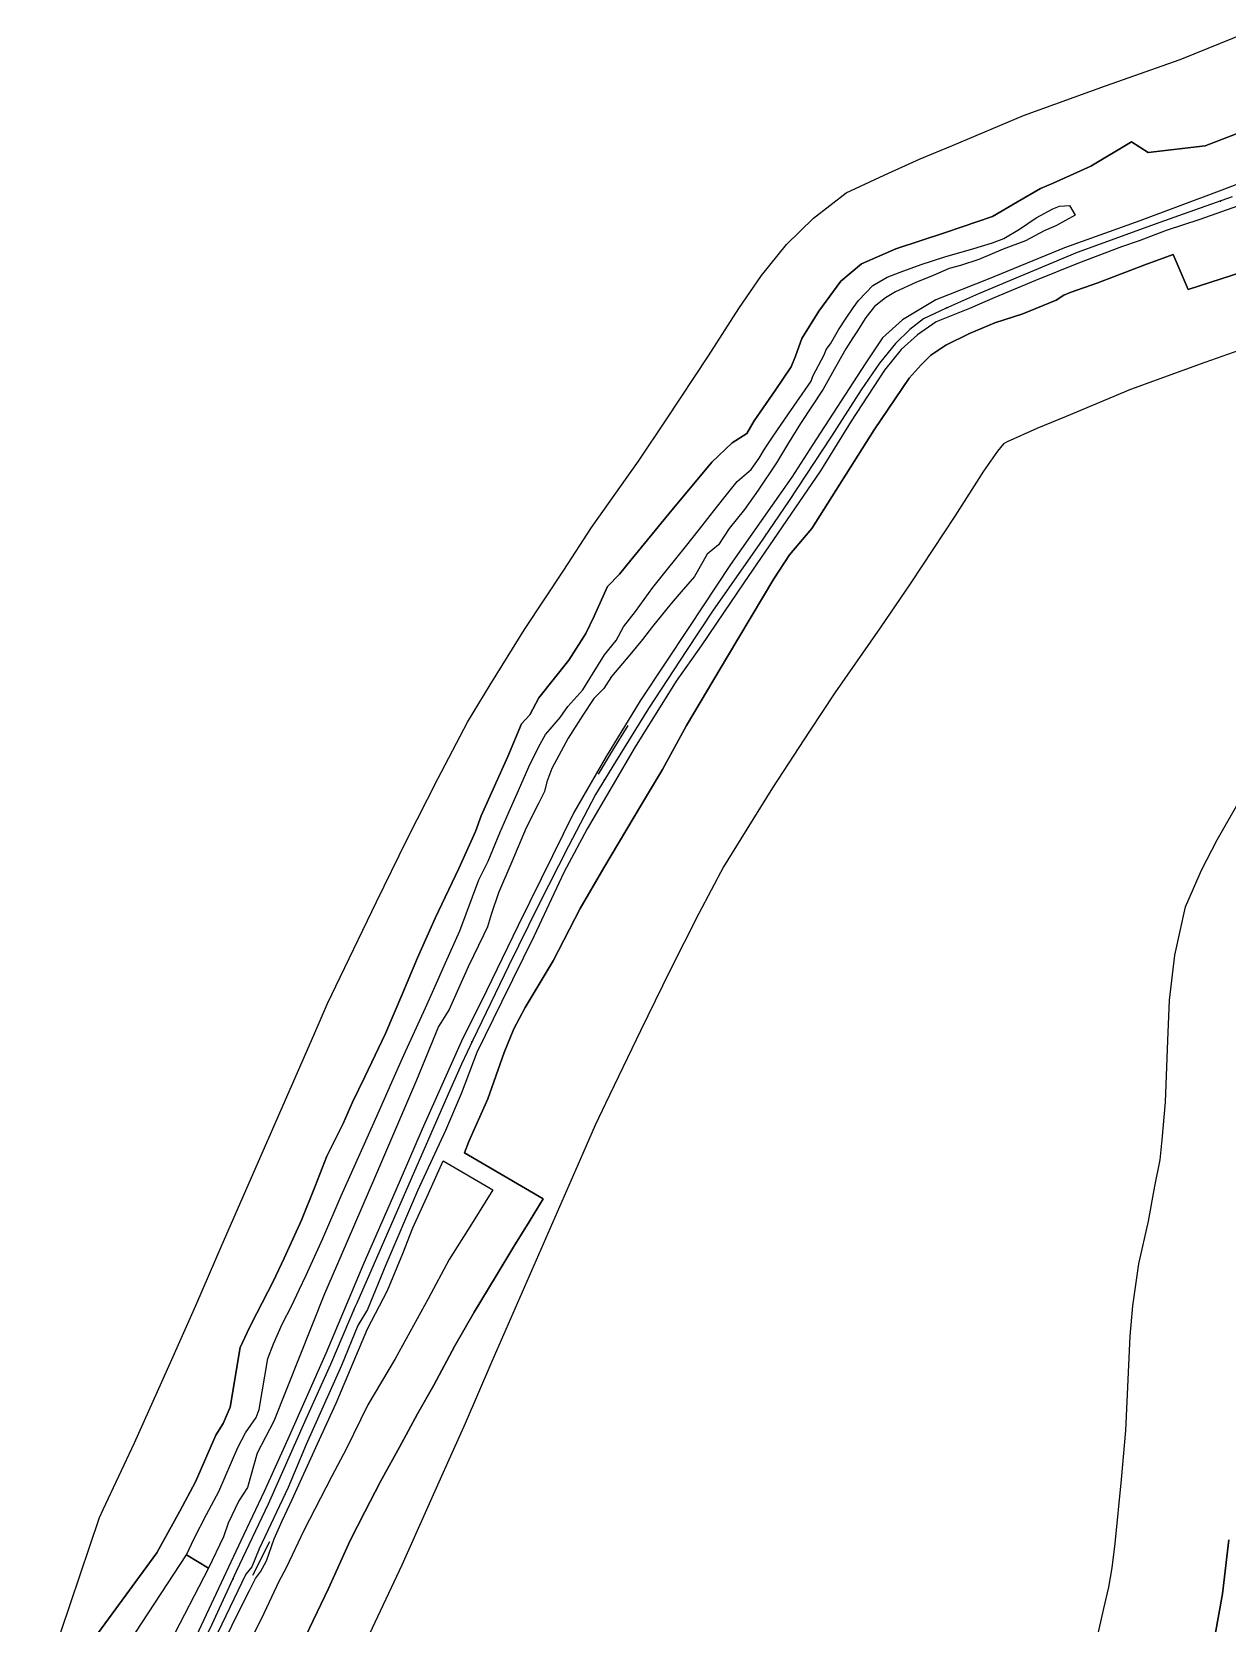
# Model space of a CAD drawing. Header units: inches. Extents: x 91426 to 118597, y 433843 to 446922.
# Drawn here: x 102037 to 102444, y 438568 to 439110 of the extents above; entities that cross this region are included whole.
import ezdxf

# ---------------------------------------------------------------- set-up
doc = ezdxf.new("R2010")
doc.units = ezdxf.units.IN
doc.header["$MEASUREMENT"] = 0
for name, color, linetype, true_color in [('As_waterkering_PWK', 7, 'Continuous', 0x8b0648), ('Beschermingszone_PWK', 7, 'Continuous', 0xde06d3), ('Kernzone_PWK', 7, 'Continuous', 0x33065f), ('Kruinlijnen_PWK', 7, 'Continuous', 0xda0676), ('Kunstwerken_PWK', 7, 'Continuous', 0x2f0602), ('Leggerbermen_PWK', 7, 'Continuous', 0xd60719), ('Referentiepunten_PWK', 7, 'Continuous', 0x7e0730)]:
    doc.layers.add(name, color=color, linetype=linetype, true_color=true_color)

msp = doc.modelspace()

# ---------------------------------------------------------------- linework, layer by layer
at = {"layer": 'As_waterkering_PWK'}
for points in [[(102445.5758, 439053.6793), (102427.3498, 439047.2357)], [(102427.3498, 439047.2357), (102419.382, 439044.4188), (102392.7914, 439034.7615), (102369.7726, 439025.1042), (102359.3215, 439020.7386), (102348.0767, 439015.7115), (102340.536, 439012.1396), (102335.9058, 439008.5677), (102331.011, 439003.8052), (102325.5871, 438997.0583), (102319.3693, 438988.0625), (102309.3151, 438972.3197), (102294.6307, 438950.0947), (102284.7088, 438935.4103), (102268.9661, 438913.0529), (102259.9703, 438899.2946), (102247.0056, 438879.5831), (102235.7608, 438861.4591), (102229.0139, 438850.3466), (102219.7535, 438832.7517), (102209.567, 438812.6434), (102199.3806, 438791.8735), (102187.2097, 438766.7381), (102183.3732, 438758.536), (102178.8753, 438748.3495), (102147.7867, 438677.3087), (102147.2636, 438676.0934)], [(102147.2636, 438676.0934), (102138.7908, 438656.4066), (102130.4565, 438637.7534), (102117.6241, 438608.9138), (102106.7762, 438585.895), (102098.4418, 438567.9033), (102087.197, 438545.0168), (102077.9366, 438527.1574), (102074.497, 438521.3365), (102072.4621, 438518.9837)]]:
    msp.add_lwpolyline(points, dxfattribs=at)
at = {"layer": 'Beschermingszone_PWK'}
for points in [[(102047.0236, 438565.2983), (102060.2169, 438604.341), (102061.4768, 438607.0608), (102072.1632, 438629.7369), (102084.7902, 438658.1151), (102092.9999, 438676.4891), (102101.9198, 438697.2147), (102133.1025, 438768.4706), (102137.8529, 438779.2288), (102142.0614, 438788.2264), (102154.4335, 438813.7773), (102164.8177, 438834.9503), (102175.3262, 438855.6944), (102185.4806, 438874.9877), (102193.1468, 438887.6144), (102204.8677, 438906.5058), (102218.1588, 438926.7137), (102227.5887, 438941.1358), (102243.5494, 438963.8027), (102253.0565, 438977.8733), (102267.3846, 438999.559), (102277.7202, 439015.7424), (102285.4845, 439026.9759), (102293.9551, 439037.5125), (102303.0942, 439046.4046), (102314.2622, 439055.0199), (102327.1687, 439061.1335), (102339.4791, 439066.6369), (102350.4646, 439071.2258), (102374.5745, 439081.3409), (102402.5146, 439091.4883), (102427.8796, 439100.4557), (102451.1758, 439109.8559)], [(102464.9074, 439082.1087), (102436.3504, 439071.0625), (102417.0493, 439068.7854), (102411.3631, 439072.4246), (102397.4485, 439064.1615), (102384.6677, 439058.352), (102380.34, 439056.5371), (102372.4937, 439051.9945), (102364.0625, 439046.961), (102348.041, 439041.5778), (102331.1841, 439035.9588), (102319.4583, 439030.9539), (102312.4683, 439025.0513), (102305.0046, 439014.7709), (102299.1893, 439005.5516), (102297.0585, 438999.4433), (102295.5904, 438995.8296), (102290.0781, 438987.8116), (102282.9681, 438977.482), (102280.4401, 438973.1954), (102275.4765, 438970.0045), (102268.5739, 438963.3894), (102253.9656, 438945.8327), (102240.9808, 438930.0655), (102237.1354, 438925.3228), (102233.1103, 438921.1485), (102228.5527, 438911.0367), (102225.6696, 438905.1449), (102219.8732, 438896.0724), (102209.6965, 438883.2176), (102206.6026, 438877.4166), (102203.8026, 438874.3365), (102199.1249, 438863.2801), (102190.0867, 438843.077), (102188.0993, 438837.7774), (102182.4978, 438825.1416), (102174.43, 438808.2124), (102168.4309, 438794.7477), (102163.39, 438782.8087), (102157.4786, 438769.0156), (102150.5234, 438754.3177), (102146.2563, 438745.6502), (102143.0827, 438738.3773), (102137.6194, 438727.3174), (102133.5769, 438717.0764), (102128.9935, 438705.5525), (102123.1078, 438692.6041), (102119.3216, 438684.6398), (102113.813, 438673.8849), (102111.2468, 438669.0227), (102108.1377, 438662.2123), (102104.6882, 438641.9131), (102102.3017, 438636.3446), (102099.7977, 438632.3909), (102092.8429, 438616.4751), (102087.5195, 438606.4777), (102081.7165, 438595.7947), (102079.7644, 438592.2565), (102057.4095, 438561.8327)], [(102129.0194, 438561.2039), (102138.1258, 438580.2085), (102145.4612, 438596.451), (102150.4739, 438606.2195), (102155.786, 438616.5845), (102162.3446, 438628.2589), (102168.4167, 438639.611), (102173.9735, 438649.4016), (102181.1046, 438662.7394), (102187.6767, 438674.2082), (102195.1366, 438686.5106), (102201.2147, 438696.5527), (102206.3518, 438704.9828), (102211.1161, 438712.7385), (102184.4325, 438728.3736), (102185.9124, 438732.2342), (102192.3278, 438746.7476), (102197.9047, 438762.5489), (102201.2125, 438770.5641), (102205.0101, 438777.906), (102214.5299, 438793.7723), (102223.8114, 438811.5398), (102231.8121, 438825.4427), (102244.6148, 438846.9565), (102251.8128, 438858.8198), (102259.8924, 438873.787), (102273.8601, 438897.2421), (102289.6792, 438923.7391), (102295.0167, 438931.8724), (102302.5861, 438940.9026), (102323.7534, 438974.4508), (102335.6911, 438991.9681), (102339.7449, 438996.5132), (102343.0166, 438999.785), (102348.1452, 439003.2817), (102356.1718, 439007.1696), (102364.8413, 439010.8668), (102374.3276, 439013.8972), (102385.7185, 439018.538), (102388.2696, 439020.2835), (102390.4354, 439021.2116), (102399.8621, 439024.4848), (102415.8973, 439030.5808), (102425.5179, 439034.0505), (102430.6531, 439022.2112), (102456.2854, 439030.4518)], [(102463.2721, 439006.9028), (102436.2495, 438997.3494), (102411.0082, 438988.1821), (102389.0805, 438978.9826), (102379.1639, 438974.8402), (102368.9846, 438970.2895), (102367.7512, 438969.7052), (102365.6896, 438967.1407), (102361.0185, 438960.3825), (102351.2457, 438945.0804), (102336.205, 438922.3161), (102325.8683, 438907.0179), (102310.3436, 438884.9701), (102301.7817, 438871.8755), (102289.1435, 438852.6603), (102278.3749, 438835.3038), (102272.5473, 438825.7054), (102264.1808, 438809.8091), (102254.3164, 438790.3364), (102244.3276, 438769.9697), (102232.358, 438745.2498), (102228.8935, 438737.8431), (102224.6481, 438728.2284), (102193.6536, 438657.4028), (102184.5818, 438636.3241), (102176.1227, 438617.3917), (102163.0851, 438588.0907), (102152.0756, 438564.7291)], [(102398.6961, 438559.3252), (102401.9053, 438573.3656), (102403.6482, 438580.6639), (102404.6966, 438587.1449), (102405.8132, 438595.5198), (102407.9533, 438617.2979), (102409.4249, 438633.9767), (102410.8762, 438666.0371), (102411.7454, 438676.2928), (102413.8165, 438690.6184), (102417.0519, 438705.1073), (102419.2223, 438717.1079), (102421.0594, 438726.0775), (102421.7198, 438732.8706), (102422.9016, 438745.6338), (102423.6535, 438766.6866), (102424.2767, 438780.3967), (102426.0983, 438795.6982), (102429.6587, 438812.0761), (102435.1548, 438824.5673), (102440.4413, 438834.9697), (102448.9234, 438849.8133)], [(102444.4109, 438596.7296), (102442.3133, 438578.3753), (102438.5512, 438557.6186)]]:
    msp.add_lwpolyline(points, dxfattribs=at)
at = {"layer": 'Kernzone_PWK'}
for points in [[(102057.4095, 438561.8327), (102079.7644, 438592.2565), (102081.7165, 438595.7947), (102087.5195, 438606.4777), (102092.8429, 438616.4751), (102099.7977, 438632.3909), (102102.3017, 438636.3446), (102104.6882, 438641.9131), (102108.1377, 438662.2123), (102111.2468, 438669.0227), (102113.813, 438673.8849), (102119.3216, 438684.6398), (102123.1078, 438692.6041), (102128.9935, 438705.5525), (102133.5769, 438717.0764), (102137.6194, 438727.3174), (102143.0827, 438738.3773), (102146.2563, 438745.6502), (102150.5234, 438754.3177), (102157.4786, 438769.0156), (102163.39, 438782.8087), (102168.4309, 438794.7477), (102174.43, 438808.2124), (102182.4978, 438825.1416), (102188.0993, 438837.7774), (102190.0867, 438843.077), (102199.1249, 438863.2801), (102203.8026, 438874.3365), (102206.6026, 438877.4166), (102209.6965, 438883.2176), (102219.8732, 438896.0724), (102225.6696, 438905.1449), (102228.5527, 438911.0367), (102233.1103, 438921.1485), (102237.1354, 438925.3228), (102240.9808, 438930.0655), (102253.9656, 438945.8327), (102268.5739, 438963.3894), (102275.4765, 438970.0045), (102280.4401, 438973.1954), (102282.9681, 438977.482), (102290.0781, 438987.8116), (102295.5904, 438995.8296), (102297.0585, 438999.4433), (102299.1893, 439005.5516), (102305.0046, 439014.7709), (102312.4683, 439025.0513), (102319.4583, 439030.9539), (102331.1841, 439035.9588), (102348.041, 439041.5778), (102364.0625, 439046.961), (102372.4937, 439051.9945), (102380.34, 439056.5371), (102384.6677, 439058.352), (102397.4485, 439064.1615), (102411.3631, 439072.4246), (102417.0493, 439068.7854), (102436.3504, 439071.0625), (102464.9074, 439082.1087)], [(102456.2854, 439030.4518), (102430.6531, 439022.2112), (102425.5179, 439034.0505), (102415.8973, 439030.5808), (102399.8621, 439024.4848), (102390.4354, 439021.2116), (102388.2696, 439020.2835), (102385.7185, 439018.538), (102374.3276, 439013.8972), (102364.8413, 439010.8668), (102356.1718, 439007.1696), (102348.1452, 439003.2817), (102343.0166, 438999.785), (102339.7449, 438996.5132), (102335.6911, 438991.9681), (102323.7534, 438974.4508), (102302.5861, 438940.9026), (102295.0167, 438931.8724), (102289.6792, 438923.7391), (102273.8601, 438897.2421), (102259.8924, 438873.787), (102251.8128, 438858.8198), (102244.6148, 438846.9565), (102231.8121, 438825.4427), (102223.8114, 438811.5398), (102214.5299, 438793.7723), (102205.0101, 438777.906), (102201.2125, 438770.5641), (102197.9047, 438762.5489), (102192.3278, 438746.7476), (102185.9124, 438732.2342), (102184.4325, 438728.3736), (102211.1161, 438712.7385), (102206.3518, 438704.9828), (102201.2147, 438696.5527), (102195.1366, 438686.5106), (102187.6767, 438674.2082), (102181.1046, 438662.7394), (102173.9735, 438649.4016), (102168.4167, 438639.611), (102162.3446, 438628.2589), (102155.786, 438616.5845), (102150.4739, 438606.2195), (102145.4612, 438596.451), (102138.1258, 438580.2085), (102129.0194, 438561.2039)], [(102438.5512, 438557.6186), (102442.3133, 438578.3753), (102444.4109, 438596.7296)]]:
    msp.add_lwpolyline(points, dxfattribs=at)
at = {"layer": 'Kruinlijnen_PWK'}
for points in [[(102465.6618, 439064.9079), (102441.1877, 439055.6475), (102414.2002, 439045.5933), (102388.5356, 439036.3329), (102362.6063, 439025.7495), (102344.7469, 439018.6058), (102333.3698, 439011.8589), (102326.6229, 439005.7734), (102320.6698, 438996.9099), (102302.9427, 438969.3932), (102295.7989, 438958.2806), (102274.8968, 438928.6472), (102260.7416, 438907.216), (102244.2051, 438882.2128), (102232.5634, 438863.295), (102221.5831, 438844.245), (102214.3071, 438829.4283), (102202.6654, 438805.748), (102190.0977, 438779.8188), (102183.8799, 438767.3834), (102169.9893, 438736.4271), (102160.7289, 438714.8635), (102150.1455, 438690.9186), (102137.1809, 438660.0946), (102124.3486, 438630.9904), (102116.2788, 438613.131), (102108.3412, 438596.3299), (102092.3711, 438562.2792)], [(102449.3542, 439051.2218), (102434.6056, 439045.9414), (102423.1604, 439042.226), (102413.9, 439038.7864), (102407.9469, 439036.6697), (102393.2625, 439031.1135), (102378.7103, 439025.2926), (102364.8197, 439019.4718), (102356.2207, 439015.7676), (102344.8436, 439011.1374), (102338.4936, 439006.7718), (102332.9373, 439001.7447), (102327.2488, 438994.7332), (102316.004, 438977.403), (102305.5529, 438960.4696), (102279.4914, 438922.3695), (102272.4799, 438912.183), (102264.9393, 438900.9382), (102256.4726, 438888.8996), (102242.4497, 438866.5423), (102234.6444, 438853.1808), (102226.1778, 438838.6287), (102218.2402, 438823.812), (102208.0538, 438802.2484), (102196.9412, 438779.6265), (102188.6068, 438762.5609), (102183.3152, 438748.5379), (102177.8912, 438735.9702), (102168.3662, 438715.4649), (102157.6505, 438690.3295), (102151.4328, 438675.1159), (102148.1255, 438669.6919), (102142.5693, 438656.0658), (102130.5307, 438629.2106), (102124.4453, 438614.5262), (102114.5234, 438593.6241), (102112.0098, 438587.5386), (102110.0254, 438585.0251), (102097.7223, 438559.4927)]]:
    msp.add_lwpolyline(points, dxfattribs=at)
at = {"layer": 'Kunstwerken_PWK'}
msp.add_line((102112.4268, 438584.7231), (102118.1476, 438596.1081), dxfattribs=at)
msp.add_lwpolyline([(102229.9452, 438857.3107), (102234.7077, 438865.2482), (102240.1317, 438873.8472)], dxfattribs=at)
at = {"layer": 'Leggerbermen_PWK'}
for points in [[(102130.5769, 438686.7428), (102136.2654, 438699.3105), (102142.4831, 438713.7304), (102150.4207, 438731.4575), (102155.9769, 438743.8929), (102159.6811, 438752.4919), (102163.7821, 438761.62), (102171.1905, 438777.7597), (102173.9686, 438784.1097), (102177.9374, 438793.1055), (102182.8322, 438803.9535), (102189.3145, 438821.2837), (102192.4895, 438827.6337), (102196.4582, 438837.291), (102199.6333, 438844.5671), (102202.8083, 438851.7108), (102206.2479, 438859.7807), (102209.5552, 438866.3952), (102211.9364, 438870.7609), (102213.5239, 438872.613), (102216.9635, 438876.5817), (102219.6093, 438880.2859), (102222.6521, 438883.7255), (102224.6364, 438885.9745), (102227.9437, 438891.2661), (102232.0448, 438897.8807), (102236.0135, 438902.7755), (102238.5271, 438907.4057), (102242.6281, 438912.5651), (102248.449, 438920.7672), (102253.4761, 438926.985), (102259.5615, 438934.6579), (102264.324, 438940.611), (102270.0126, 438947.8871), (102273.5844, 438952.2527), (102277.1563, 438956.8829), (102279.5376, 438958.8673), (102281.9188, 438960.984), (102284.697, 438964.8204), (102286.4168, 438967.8632), (102289.4595, 438972.2288), (102294.6189, 438979.9017), (102299.2491, 438986.5163), (102302.2918, 438991.0142), (102302.9533, 438992.734), (102306.922, 439000.1424), (102307.4512, 439001.7299), (102308.9064, 439003.7143), (102311.6845, 439008.4768), (102314.1981, 439012.4455), (102316.5793, 439015.8851), (102318.4314, 439018.3987), (102320.945, 439021.0445), (102323.3262, 439023.5581), (102328.221, 439026.3362), (102332.5866, 439028.056), (102339.7304, 439030.7018), (102347.8002, 439033.3477), (102357.7221, 439036.1258), (102364.0721, 439038.1102), (102367.9086, 439039.5654), (102373.2003, 439042.7404), (102378.8888, 439046.5769), (102384.5774, 439049.6196), (102386.8263, 439050.5456), (102390.2659, 439050.8102), (102392.1492, 439047.4408), (102385.5346, 439043.8689), (102381.5658, 439042.1491), (102375.2158, 439038.7095), (102367.6752, 439035.9314), (102359.3408, 439032.3595), (102353.1231, 439030.3751), (102349.2866, 439029.3168), (102343.8626, 439026.9355), (102337.9095, 439024.5543), (102331.0303, 439021.3793), (102327.5907, 439019.3949), (102323.8865, 439016.3522), (102320.9761, 439012.648), (102317.9334, 439007.7532), (102316.4782, 439005.7688), (102314.0969, 439001.9324), (102311.1865, 438996.773), (102306.424, 438988.3063), (102298.7511, 438976.5323), (102294.2532, 438969.3885), (102290.549, 438963.1708), (102284.3313, 438953.9104), (102279.701, 438947.2958), (102274.4094, 438940.8135), (102270.8375, 438935.2572), (102267.001, 438932.0822), (102262.6354, 438924.5416), (102258.1375, 438919.2499), (102254.6979, 438915.2811), (102248.3479, 438907.4759), (102244.9083, 438903.1103), (102240.6749, 438897.8186), (102234.4572, 438890.5425), (102231.8114, 438886.4415), (102228.3718, 438883.0019), (102224.6676, 438877.3134), (102219.6405, 438869.5081), (102214.0842, 438859.1894), (102212.3644, 438854.6914), (102211.5707, 438851.3841), (102209.5863, 438847.2831), (102205.353, 438838.9487), (102200.4582, 438827.4393), (102195.9602, 438816.8559), (102193.579, 438809.8445), (102192.2561, 438805.3465), (102190.9332, 438802.7007), (102185.6415, 438791.7205), (102182.3342, 438784.3121), (102179.1592, 438777.1684), (102176.3811, 438772.6412), (102175.5873, 438771.3475), (102168.0466, 438753.0912), (102154.1352, 438720.5505), (102142.336, 438693.2595), (102136.7802, 438680.4551), (102119.5727, 438637.1055), (102113.8196, 438626.2405), (102110.6319, 438614.5816), (102107.5892, 438609.9514), (102104.0174, 438602.4107), (102102.4298, 438597.7805), (102097.323, 438587.0929), (102089.831, 438591.6249), (102092.4768, 438597.1812), (102096.5778, 438605.3833), (102100.8112, 438613.1885), (102107.2935, 438628.1375), (102109.9393, 438633.1646), (102113.5112, 438638.324), (102114.5695, 438641.1021), (102117.48, 438658.4323), (102119.4643, 438663.4594), (102122.3748, 438670.074), (102125.6821, 438676.424), (102128.1956, 438681.848)], [(102089.831, 438591.6249), (102097.323, 438587.0929), (102084.3185, 438561.9466), (102068.4435, 438533.6361), (102059.3153, 438524.7726), (102048.9965, 438518.2903), (102037.2099, 438515.3626), (102042.7105, 438517.5904), (102047.6053, 438523.0144), (102052.833, 438531.6518), (102058.0564, 438540.2123), (102054.8814, 438541.6676), (102063.4164, 438550.9664), (102068.3112, 438558.7716)]]:
    msp.add_lwpolyline(points, close=True, dxfattribs=at)
msp.add_lwpolyline([(102103.5421, 438563.9111), (102106.9816, 438570.9226), (102111.215, 438579.5215), (102113.3317, 438583.6226), (102115.0515, 438585.8715), (102117.0358, 438589.5757), (102119.6817, 438597.1164), (102122.4141, 438603.1675), (102125.7214, 438610.4435), (102134.4526, 438629.3613), (102140.8027, 438643.2519), (102151.386, 438668.5197), (102158.2652, 438681.6166), (102163.4246, 438694.1843), (102166.8642, 438702.9156), (102172.1558, 438714.5573), (102177.108, 438725.6473), (102193.9984, 438715.7851), (102186.7537, 438704.1405), (102179.213, 438692.102), (102172.0693, 438678.7405), (102160.8245, 438658.3675), (102151.564, 438642.6248), (102144.288, 438627.8081), (102139.1286, 438618.1508), (102129.7359, 438599.8945), (102123.7827, 438587.1945), (102121.2692, 438582.5642), (102115.316, 438569.9965), (102109.7598, 438559.0163)], dxfattribs=at)
at = {"layer": 'Referentiepunten_PWK'}
for p in [(102441.6103, 439052.2773), (102348.5045, 439015.9028), (102287.0449, 438938.8678), (102232.0675, 438855.376), (102186.9509, 438766.1848), (102146.6509, 438674.6697), (102105.6496, 438583.463)]:
    msp.add_point(p, dxfattribs=at)

doc.saveas('drawing.dxf')
